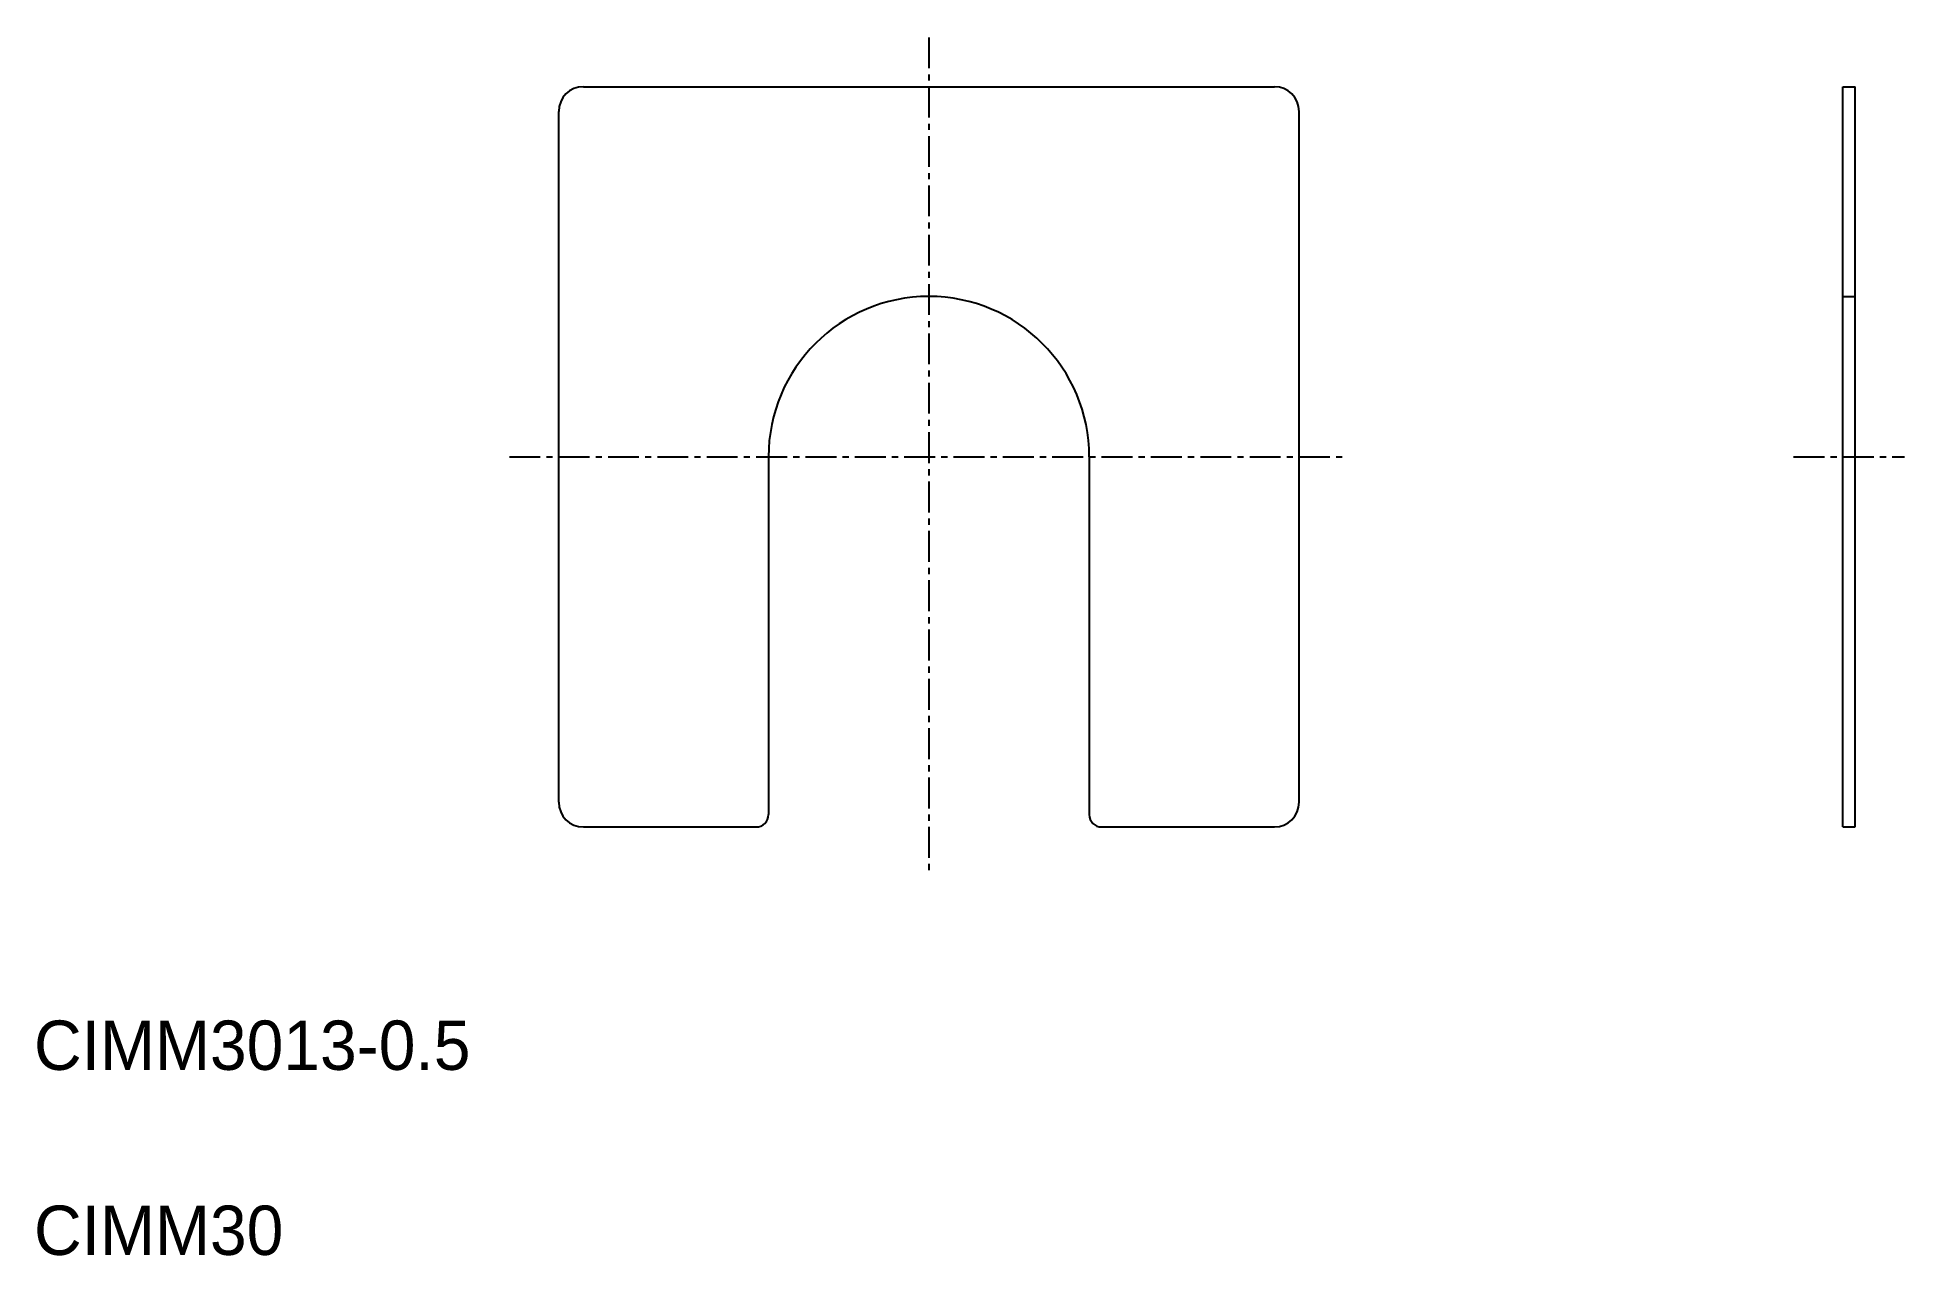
# Model space of a CAD drawing. Extents: x 5.1 to 80.8, y 5 to 54.3.
import ezdxf

# ---------------------------------------------------------------- set-up
doc = ezdxf.new("R2010")
doc.units = 0
doc.linetypes.add('CENTER', pattern=[2, 1.25, -0.25, 0.25, -0.25])
doc.linetypes.add('DASHED', pattern=[0.75, 0.5, -0.25])
doc.layers.get('0').update_dxf_attribs({"linetype": 'CONTINUOUS'})
doc.layers.add('CENTER', color=1, linetype='CENTER')

msp = doc.modelspace()

# ---------------------------------------------------------------- linework, layer by layer
at = {"color": 7, "linetype": 'CONTINUOUS'}
for p, q in [((27.265, 52.344), (55.265, 52.344)), ((78.307, 22.344), (78.307, 52.344)), ((78.307, 52.344), (78.807, 52.344)), ((78.807, 22.344), (78.807, 52.344)), ((26.265, 23.344), (26.265, 51.344)), ((56.265, 23.344), (56.265, 51.344)), ((34.765, 37.344), (34.765, 22.844)), ((47.765, 37.344), (47.765, 22.844)), ((27.265, 22.344), (34.265, 22.344)), ((48.265, 22.344), (55.265, 22.344)), ((78.307, 22.344), (78.807, 22.344))]:
    msp.add_line(p, q, dxfattribs=at)
at = {"color": 3, "linetype": 'DASHED'}
msp.add_line((78.307, 43.844), (78.807, 43.844), dxfattribs=at)
for p, q in [((78.807, 37.344), (78.807, 37.344)), ((78.807, 29.844), (78.807, 29.844))]:
    msp.add_line(p, q)
at = {"color": 7, "linetype": 'CONTINUOUS'}
for centre, radius, start, end in [((27.265, 51.344), 1, 90, 180), ((55.265, 51.344), 1, 0, 90), ((41.265, 37.344), 6.5, 0, 180), ((27.265, 23.344), 1, 180, 270), ((34.265, 22.844), 0.5, 270, 0), ((48.265, 22.844), 0.5, 180, 270), ((55.265, 23.344), 1, 270, 0)]:
    msp.add_arc(centre, radius, start, end, dxfattribs=at)
at = {"layer": 'CENTER', "color": 1, "linetype": 'CENTER'}
for p, q in [((41.265, 54.344), (41.265, 20.344)), ((24.265, 37.344), (58.265, 37.344)), ((76.307, 37.344), (80.807, 37.344))]:
    msp.add_line(p, q, dxfattribs=at)

# ---------------------------------------------------------------- texts
at = {"color": 7, "linetype": 'CONTINUOUS'}
for s, p in [('CIMM3013-0.5', (5, 12.5)), ('CIMM30', (5, 5))]:
    msp.add_text(s, height=2, dxfattribs=at).set_placement(p)

doc.saveas('drawing.dxf')
